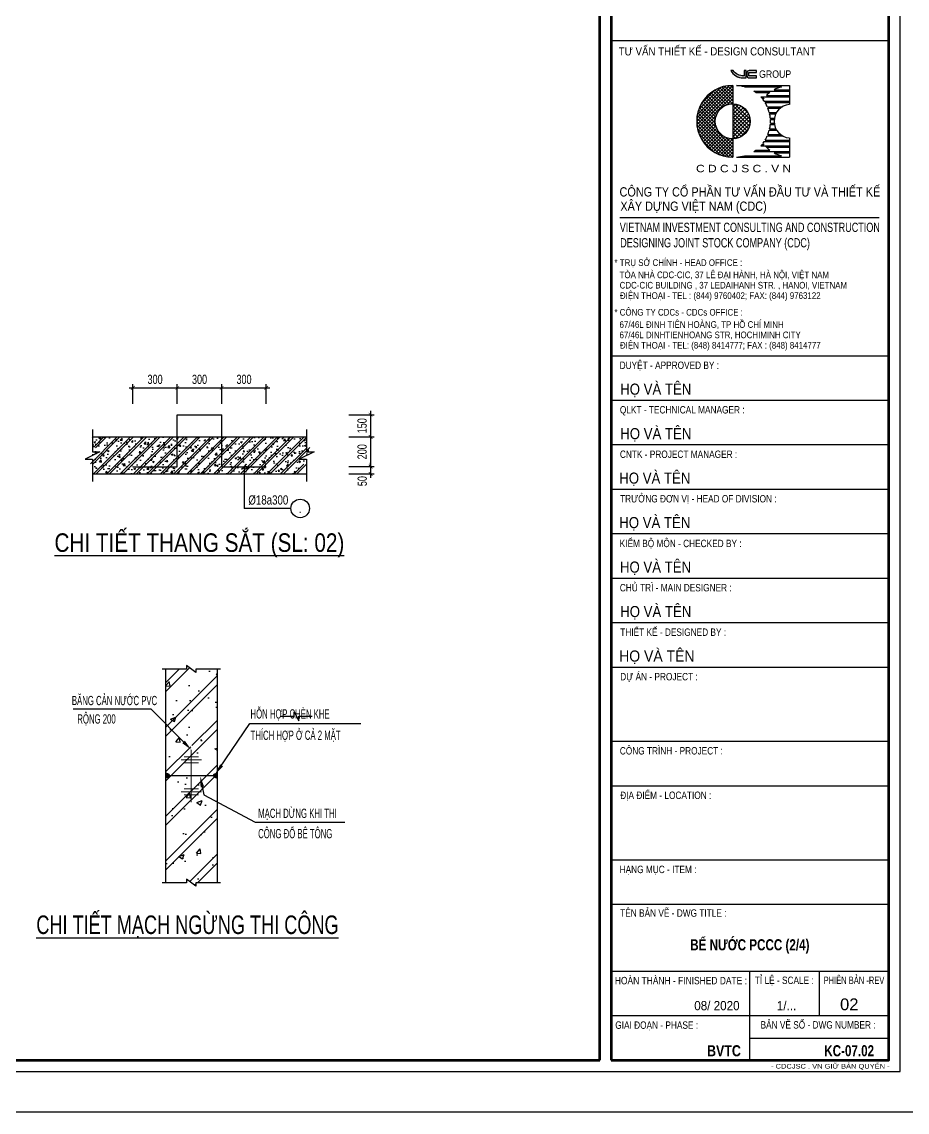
# Model space of a CAD drawing. Header units: millimetres. Extents: x -743195 to -406795, y -426565 to -367165.
# Drawn here: x -599798 to -575901, y -426565 to -397150 of the extents above; entities that cross this region are included whole.
import ezdxf
from ezdxf.enums import TextEntityAlignment as Align

# ---------------------------------------------------------------- set-up
doc = ezdxf.new("R2010")
doc.units = ezdxf.units.MM
doc.header["$LTSCALE"] = 1000
doc.header["$MEASUREMENT"] = 0
for name, color, linetype in [('BIGTEXT', 6, 'Continuous'), ('CDC -TEXT KHUNG', 7, 'Continuous'), ('CDC-KHUNGTEN', 7, 'Continuous'), ('CDC.02.DIM', 1, 'Continuous'), ('CDC.03.BORDER', 3, 'Continuous'), ('CDC.06.TEXT', 2, 'Continuous'), ('CDC.10.HATCH', 251, 'Continuous'), ('CDC.14.STEELNUM', 3, 'Continuous'), ('CDC.16.BIGTEXT', 6, 'Continuous'), ('HATCH', 8, 'Continuous'), ('KCS_CHI', 1, 'Continuous'), ('STEEL', 4, 'Continuous')]:
    doc.layers.add(name, color=color, linetype=linetype)
doc.layers.add('CDC_11.NOTE', color=8, linetype='Continuous', lineweight=18)
doc.styles.add('ARIAL', font='arial.ttf', dxfattribs={"width": 0.7})
doc.styles.add('Arial_B_3', font='arialbd.ttf', dxfattribs={"width": 0.75, "height": 3})
doc.styles.add('KCS_SMTEXT', font='arial.ttf', dxfattribs={"width": 0.7})
doc.styles.add('KT CDC', font='arial.ttf', dxfattribs={"width": 0.85, "height": 200})
doc.styles.add('SMTEXT', font='arial.ttf', dxfattribs={"width": 0.7})
doc.linetypes.add('ZIGZAG', pattern='A,0.0001,-0.2,[131,ltypeshp.shx,S=0.2,R=0,X=-0.2,Y=0],-0.4,[131,ltypeshp.shx,S=0.2,R=180,X=0.2,Y=0],-0.2', length=0.8001)
doc.dimstyles.new('1.25', dxfattribs={"dimscale": 100, "dimtxt": 2.5, "dimasz": 1, "dimexe": 1, "dimexo": 0, "dimgap": 1, "dimtad": 1, "dimdec": 0, "dimlfac": 0.25, "dimdsep": 46, "dimtxsty": 'ARIAL', "dimblk": 'ARCHTICK', "dimcen": 1, "dimdle": 1, "dimclrd": 1, "dimclre": 1, "dimclrt": 2, "dimadec": 0, "dimazin": 0, "dimtfac": 0.00072, "dimtdec": 0, "dimtix": 1, "dimtmove": 2, "dimatfit": 3, "dimldrblk": 'ARCHTICK', "dimfxl": 1, "dimtolj": 1, "dimarcsym": 0})

# ---------------------------------------------------------------- blocks, each defined once
blk = doc.blocks.new('_ArchTick')
at = {"color": 0, "linetype": 'ByBlock', "const_width": 0.15}
blk.add_lwpolyline([(-0.5, -0.5), (0.5, 0.5)], dxfattribs=at)
blk = doc.blocks.new('*D330')
at = {"layer": 'CDC.02.DIM', "color": 1, "lineweight": -2, "transparency": 16777216}
for p, q in [((-594501, -407024), (-593101, -407024)), ((-594401, -407459), (-594401, -406924)), ((-593201, -407459), (-593201, -406924))]:
    blk.add_line(p, q, dxfattribs=at)
at = {"layer": 'Defpoints', "color": 0, "transparency": 16777216}
for p in [(-593201, -407024), (-594401, -407459), (-593201, -407459)]:
    blk.add_point(p, dxfattribs=at)
at = {"layer": 'CDC.02.DIM', "color": 1, "lineweight": -2, "transparency": 16777216, "xscale": 100, "yscale": 100, "zscale": 100, "rotation": 180}
blk.add_blockref('_ArchTick', (-594401, -407024), dxfattribs=at)
at = {"layer": 'CDC.02.DIM', "color": 1, "lineweight": -2, "transparency": 16777216, "xscale": 100, "yscale": 100, "zscale": 100}
blk.add_blockref('_ArchTick', (-593201, -407024), dxfattribs=at)
at = {"layer": 'CDC.02.DIM', "color": 2, "transparency": 16777216, "insert": (-593801, -406796), "char_height": 250, "attachment_point": 5, "style": 'ARIAL'}
blk.add_mtext('\\A1;300', dxfattribs=at)
blk = doc.blocks.new('*D331')
at = {"layer": 'CDC.02.DIM', "color": 1, "lineweight": -2, "transparency": 16777216}
for p, q in [((-595701, -407024), (-594301, -407024)), ((-595601, -407459), (-595601, -406924)), ((-594401, -407459), (-594401, -406924))]:
    blk.add_line(p, q, dxfattribs=at)
at = {"layer": 'Defpoints', "color": 0, "transparency": 16777216}
for p in [(-594401, -407024), (-595601, -407459), (-594401, -407459)]:
    blk.add_point(p, dxfattribs=at)
at = {"layer": 'CDC.02.DIM', "color": 1, "lineweight": -2, "transparency": 16777216, "xscale": 100, "yscale": 100, "zscale": 100, "rotation": 180}
blk.add_blockref('_ArchTick', (-595601, -407024), dxfattribs=at)
at = {"layer": 'CDC.02.DIM', "color": 1, "lineweight": -2, "transparency": 16777216, "xscale": 100, "yscale": 100, "zscale": 100}
blk.add_blockref('_ArchTick', (-594401, -407024), dxfattribs=at)
at = {"layer": 'CDC.02.DIM', "color": 2, "transparency": 16777216, "insert": (-595001, -406796), "char_height": 250, "attachment_point": 5, "style": 'ARIAL'}
blk.add_mtext('\\A1;300', dxfattribs=at)
blk = doc.blocks.new('*D332')
at = {"layer": 'CDC.02.DIM', "color": 1, "lineweight": -2, "transparency": 16777216}
for p, q in [((-596901, -407024), (-595501, -407024)), ((-596801, -407459), (-596801, -406924)), ((-595601, -407459), (-595601, -406924))]:
    blk.add_line(p, q, dxfattribs=at)
at = {"layer": 'Defpoints', "color": 0, "transparency": 16777216}
for p in [(-595601, -407024), (-596801, -407459), (-595601, -407459)]:
    blk.add_point(p, dxfattribs=at)
at = {"layer": 'CDC.02.DIM', "color": 1, "lineweight": -2, "transparency": 16777216, "xscale": 100, "yscale": 100, "zscale": 100, "rotation": 180}
blk.add_blockref('_ArchTick', (-596801, -407024), dxfattribs=at)
at = {"layer": 'CDC.02.DIM', "color": 1, "lineweight": -2, "transparency": 16777216, "xscale": 100, "yscale": 100, "zscale": 100}
blk.add_blockref('_ArchTick', (-595601, -407024), dxfattribs=at)
at = {"layer": 'CDC.02.DIM', "color": 2, "transparency": 16777216, "insert": (-596201, -406796), "char_height": 250, "attachment_point": 5, "style": 'ARIAL'}
blk.add_mtext('\\A1;300', dxfattribs=at)
blk = doc.blocks.new('*D333')
at = {"layer": 'CDC.02.DIM', "color": 1, "lineweight": -2, "transparency": 16777216}
for p, q in [((-590384, -407648), (-590384, -408448)), ((-590974, -407748), (-590284, -407748)), ((-590974, -408348), (-590284, -408348))]:
    blk.add_line(p, q, dxfattribs=at)
at = {"layer": 'Defpoints', "color": 0, "transparency": 16777216}
for p in [(-590974, -407748), (-590974, -408348), (-590384, -408348)]:
    blk.add_point(p, dxfattribs=at)
at = {"layer": 'CDC.02.DIM', "color": 1, "lineweight": -2, "transparency": 16777216, "xscale": 100, "yscale": 100, "zscale": 100}
for p, rotation in [((-590384, -407748), 90), ((-590384, -408348), 270)]:
    blk.add_blockref('_ArchTick', p, dxfattribs=dict(at, rotation=rotation))
at = {"layer": 'CDC.02.DIM', "color": 2, "transparency": 16777216, "insert": (-590612, -408048), "char_height": 250, "attachment_point": 5, "rotation": 90, "style": 'ARIAL'}
blk.add_mtext('\\A1;150', dxfattribs=at)
blk = doc.blocks.new('*D334')
at = {"layer": 'CDC.02.DIM', "color": 1, "lineweight": -2, "transparency": 16777216}
for p, q in [((-590384, -408248), (-590384, -409250)), ((-590974, -408348), (-590284, -408348)), ((-590974, -409150), (-590284, -409150))]:
    blk.add_line(p, q, dxfattribs=at)
at = {"layer": 'Defpoints', "color": 0, "transparency": 16777216}
for p in [(-590974, -408348), (-590974, -409150), (-590384, -409150)]:
    blk.add_point(p, dxfattribs=at)
at = {"layer": 'CDC.02.DIM', "color": 1, "lineweight": -2, "transparency": 16777216, "xscale": 100, "yscale": 100, "zscale": 100}
for p, rotation in [((-590384, -408348), 90), ((-590384, -409150), 270)]:
    blk.add_blockref('_ArchTick', p, dxfattribs=dict(at, rotation=rotation))
at = {"layer": 'CDC.02.DIM', "color": 2, "transparency": 16777216, "insert": (-590612, -408749), "char_height": 250, "attachment_point": 5, "rotation": 90, "style": 'ARIAL'}
blk.add_mtext('\\A1;200', dxfattribs=at)
blk = doc.blocks.new('*D335')
at = {"layer": 'CDC.02.DIM', "color": 1, "lineweight": -2, "transparency": 16777216}
for p, q in [((-590974, -409150), (-590284, -409150)), ((-590384, -409150), (-590384, -409050)), ((-590384, -409150), (-590384, -409348)), ((-590974, -409348), (-590284, -409348)), ((-590384, -409348), (-590384, -409448))]:
    blk.add_line(p, q, dxfattribs=at)
at = {"layer": 'Defpoints', "color": 0, "transparency": 16777216}
for p in [(-590974, -409150), (-590974, -409348), (-590384, -409348)]:
    blk.add_point(p, dxfattribs=at)
at = {"layer": 'CDC.02.DIM', "color": 1, "lineweight": -2, "transparency": 16777216, "xscale": 100, "yscale": 100, "zscale": 100}
for p, rotation in [((-590384, -409150), 270), ((-590384, -409348), 90)]:
    blk.add_blockref('_ArchTick', p, dxfattribs=dict(at, rotation=rotation))
at = {"layer": 'CDC.02.DIM', "color": 2, "transparency": 16777216, "insert": (-590609, -409541), "char_height": 250, "attachment_point": 5, "rotation": 90, "style": 'ARIAL'}
blk.add_mtext('\\A1;50', dxfattribs=at)
blk = doc.blocks.new('LOGOmoi')
at = {"layer": 'CDC -TEXT KHUNG'}
h = blk.add_hatch(color=1, dxfattribs=at)
h.paths.add_polyline_path([(1.46, 5.45), (1.26, 5.45), (1.26, 4.88), (1.21, 4.88, -0.237912), (0.06, 5.45), (-0.2, 5.45, 0.272847), (1.14, 4.66), (1.46, 4.66)])
h.paths.add_polyline_path([(2.59, 5.45), (1.8, 5.45, 0.414214), (1.54, 5.2), (1.54, 4.92, 0.414214), (1.8, 4.66), (2.59, 4.66), (2.59, 4.87), (1.8, 4.87, -0.414214), (1.74, 4.92), (1.74, 5.2, -0.414214), (1.8, 5.25), (2.59, 5.25)])
h = blk.add_hatch(dxfattribs=at)
h.set_pattern_fill('ANSI37', color=102, scale=2.293939, angle=360, style=0)
h.set_pattern_definition([(45, (-2844.4439, 636.61023), (-0.178426552, 0.178426553), []), (135, (-2844.4439, 636.61023), (-0.178426552, -0.178426553), [])])
edge = h.paths.add_edge_path()
edge.add_arc((0.02, 0), 1.87, 90, 270)
edge.add_line((0.02, -1.88), (0.02, -3.84))
edge.add_line((0.02, -3.84), (-0.17, -3.84))
edge.add_line((-0.17, -3.84), (-0.36, -3.83))
edge.add_line((-0.36, -3.83), (-0.55, -3.8))
edge.add_line((-0.55, -3.8), (-0.73, -3.77))
edge.add_line((-0.73, -3.77), (-0.92, -3.73))
edge.add_line((-0.92, -3.73), (-1.1, -3.68))
edge.add_line((-1.1, -3.68), (-1.28, -3.62))
edge.add_line((-1.28, -3.62), (-1.45, -3.55))
edge.add_line((-1.45, -3.55), (-1.63, -3.48))
edge.add_line((-1.63, -3.48), (-1.79, -3.39))
edge.add_line((-1.79, -3.39), (-1.96, -3.3))
edge.add_line((-1.96, -3.3), (-2.12, -3.2))
edge.add_line((-2.12, -3.2), (-2.27, -3.09))
edge.add_line((-2.27, -3.09), (-2.42, -2.97))
edge.add_line((-2.42, -2.97), (-2.56, -2.85))
edge.add_line((-2.56, -2.85), (-2.7, -2.72))
edge.add_line((-2.7, -2.72), (-2.83, -2.58))
edge.add_line((-2.83, -2.58), (-2.95, -2.44))
edge.add_line((-2.95, -2.44), (-3.07, -2.29))
edge.add_line((-3.07, -2.29), (-3.18, -2.14))
edge.add_line((-3.18, -2.14), (-3.28, -1.98))
edge.add_line((-3.28, -1.98), (-3.37, -1.81))
edge.add_line((-3.37, -1.81), (-3.46, -1.64))
edge.add_line((-3.46, -1.64), (-3.53, -1.47))
edge.add_line((-3.53, -1.47), (-3.6, -1.3))
edge.add_line((-3.6, -1.3), (-3.66, -1.12))
edge.add_line((-3.66, -1.12), (-3.71, -0.93))
edge.add_line((-3.71, -0.93), (-3.75, -0.75))
edge.add_line((-3.75, -0.75), (-3.79, -0.56))
edge.add_line((-3.79, -0.56), (-3.81, -0.38))
edge.add_line((-3.81, -0.38), (-3.82, -0.19))
edge.add_line((-3.82, -0.19), (-3.83, 0))
edge.add_line((-3.83, 0), (-3.82, 0.19))
edge.add_line((-3.82, 0.19), (-3.81, 0.38))
edge.add_line((-3.81, 0.38), (-3.79, 0.56))
edge.add_line((-3.79, 0.56), (-3.75, 0.75))
edge.add_line((-3.75, 0.75), (-3.71, 0.93))
edge.add_line((-3.71, 0.93), (-3.66, 1.12))
edge.add_line((-3.66, 1.12), (-3.6, 1.3))
edge.add_line((-3.6, 1.3), (-3.53, 1.47))
edge.add_line((-3.53, 1.47), (-3.46, 1.64))
edge.add_line((-3.46, 1.64), (-3.37, 1.81))
edge.add_line((-3.37, 1.81), (-3.28, 1.98))
edge.add_line((-3.28, 1.98), (-3.18, 2.14))
edge.add_line((-3.18, 2.14), (-3.07, 2.29))
edge.add_line((-3.07, 2.29), (-2.95, 2.44))
edge.add_line((-2.95, 2.44), (-2.83, 2.58))
edge.add_line((-2.83, 2.58), (-2.7, 2.72))
edge.add_line((-2.7, 2.72), (-2.56, 2.85))
edge.add_line((-2.56, 2.85), (-2.42, 2.97))
edge.add_line((-2.42, 2.97), (-2.27, 3.09))
edge.add_line((-2.27, 3.09), (-2.12, 3.2))
edge.add_line((-2.12, 3.2), (-1.96, 3.3))
edge.add_line((-1.96, 3.3), (-1.79, 3.39))
edge.add_line((-1.79, 3.39), (-1.63, 3.48))
edge.add_line((-1.63, 3.48), (-1.45, 3.55))
edge.add_line((-1.45, 3.55), (-1.28, 3.62))
edge.add_line((-1.28, 3.62), (-1.1, 3.68))
edge.add_line((-1.1, 3.68), (-0.92, 3.73))
edge.add_line((-0.92, 3.73), (-0.73, 3.77))
edge.add_line((-0.73, 3.77), (-0.55, 3.8))
edge.add_line((-0.55, 3.8), (-0.36, 3.83))
edge.add_line((-0.36, 3.83), (-0.17, 3.84))
edge.add_line((-0.17, 3.84), (0.02, 3.84))
edge.add_line((0.02, 3.84), (0.02, 1.87))
h = blk.add_hatch(dxfattribs=at)
h.set_pattern_fill('ANSI37', color=1, scale=2.293939, angle=360, style=0)
h.set_pattern_definition([(45, (-486.53502, -144.21504), (-0.20275745, 0.20275745), []), (135, (-486.53502, -144.21504), (-0.20275745, -0.20275745), [])])
h.paths.add_polyline_path([(0.02, 1.87), (0.02, -1.81), (0.02, -1.88, 0.414214), (1.89, 0, 0.414214)])
at = {"layer": 'CDC -TEXT KHUNG', "color": 102}
for p, q in [((0.02, 3.84), (0.02, -1.81)), ((0.42, 3.85), (6.1, 3.85)), ((1.28, 3.7), (5.24, 3.7)), ((6.1, 3.85), (6.1, 1.81)), ((2.3, 3.24), (6.1, 3.24)), ((2.51, 3.09), (4.01, 3.09)), ((3.03, 2.63), (6.1, 2.63)), ((3.16, 2.49), (3.36, 2.49)), ((3.64, 2.78), (6.1, 2.78)), ((4.47, 3.39), (6.1, 3.39)), ((3.4, 2.17), (6.1, 2.17)), ((3.49, 2.03), (6.1, 2.03)), ((3.74, 1.57), (5.37, 1.57)), ((3.8, 1.42), (5.15, 1.42)), ((3.95, 0.96), (4.75, 0.96)), ((3.98, 0.81), (4.66, 0.81)), ((4.05, 0.35), (4.51, 0.35)), ((4.06, 0.2), (4.49, 0.2)), ((3.95, -0.96), (4.75, -0.96)), ((3.98, -0.81), (4.66, -0.81)), ((4.05, -0.35), (4.51, -0.35)), ((4.06, -0.2), (4.49, -0.2)), ((0.02, -1.81), (0.02, -3.84)), ((3.4, -2.17), (6.1, -2.17)), ((3.49, -2.03), (6.1, -2.03)), ((3.74, -1.57), (5.37, -1.57)), ((3.8, -1.42), (5.15, -1.42)), ((6.1, -1.79), (6.1, -3.84)), ((2.3, -3.24), (6.1, -3.24)), ((2.51, -3.09), (4.01, -3.09)), ((3.03, -2.63), (6.1, -2.63)), ((3.16, -2.49), (3.36, -2.49)), ((3.64, -2.78), (6.1, -2.78)), ((4.47, -3.39), (6.1, -3.39)), ((0.01, -3.84), (0.02, -3.84)), ((0.42, -3.84), (6.1, -3.84)), ((1.28, -3.7), (5.24, -3.7))]:
    blk.add_line(p, q, dxfattribs=at)
at = {"layer": 'CDC -TEXT KHUNG'}
blk.add_line((3.78, 1.21), (3.78, 1.21), dxfattribs=at)
at = {"layer": 'CDC -TEXT KHUNG', "color": 1}
for points in [[(1.46, 5.45), (1.26, 5.45), (1.26, 4.88), (1.21, 4.88, -0.237912), (0.06, 5.45), (-0.2, 5.45, 0.272847), (1.14, 4.66), (1.46, 4.66)], [(2.59, 5.45), (1.8, 5.45, 0.414214), (1.54, 5.2), (1.54, 4.92, 0.414214), (1.8, 4.66), (2.59, 4.66), (2.59, 4.87), (1.8, 4.87, -0.414214), (1.74, 4.92), (1.74, 5.2, -0.414214), (1.8, 5.25), (2.59, 5.25)]]:
    blk.add_lwpolyline(points, format="xyb", close=True, dxfattribs=at)
at = {"layer": 'CDC -TEXT KHUNG', "color": 102}
blk.add_circle((0.02, 0), 1.87, dxfattribs=at)
blk.add_arc((0, 0), 3.85, 89.7449, 270.2551, dxfattribs=at)
at = {"layer": 'CDC -TEXT KHUNG', "color": 112}
blk.add_ellipse((0.22, 0), major_axis=(-2.72, 2.72), ratio=1, start_param=-1.064136, end_param=-0.838054, dxfattribs=at)
at = {"layer": 'CDC -TEXT KHUNG', "color": 102}
for centre, major_axis, start_param, end_param in [((6.3, 0), (2.72, 2.72), 1.064136, 1.278853), ((0.22, 0), (-2.72, 2.72), -1.423028, -1.355019), ((0.22, 0), (2.72, 2.72), 6.199614, 6.251308), ((6.3, 0), (-2.72, 2.72), 0.083571, 0.124553), ((0.22, 0), (-2.72, 2.72), 4.527318, 4.587836), ((6.3, 0), (-2.72, 2.72), -0.147768, -0.022458), ((0.22, 0), (-2.72, 2.72), 4.346177, 4.481253), ((0.22, 0), (-2.72, 2.72), 4.178765, 4.304301), ((6.27, 0.01), (1.28, 1.28), 0.884906, 3.827483), ((0.22, 0), (2.72, 2.72), 5.589142, 5.7099), ((0.22, 0), (2.72, 2.72), 5.445131, 5.550443), ((0.22, 0), (-2.72, 2.72), 3.549681, 3.675216), ((0.22, 0), (-2.72, 2.72), 3.714878, 3.835636), ((0.22, 0), (2.72, 2.72), 4.836942, 4.89746), ((0.22, 0), (2.72, 2.72), 4.943525, 5.078601), ((0.22, 0), (-2.72, 2.72), 2.925816, 2.993825), ((0.22, 0), (-2.72, 2.72), 3.17347, 3.225164), ((6.3, 0), (-2.72, 2.72), 1.446243, 1.487225), ((6.3, 0), (-2.72, 2.72), 1.538919, 1.718564), ((6.3, 0), (2.72, 2.72), 3.433536, 3.648253), ((0.22, 0.01), (2.72, 2.72), 3.979647, 4.205729)]:
    blk.add_ellipse(centre, major_axis=major_axis, ratio=1, start_param=start_param, end_param=end_param, dxfattribs=at)
at = {"layer": 'CDC -TEXT KHUNG', "color": 1, "style": 'KT CDC', "width": 0.85}
blk.add_text('GROUP', height=0.792, dxfattribs=at).set_placement((2.85, 4.67))
at = {"layer": 'CDC -TEXT KHUNG', "color": 102, "style": 'KT CDC', "width": 1.15}
blk.add_text('C D C J S C . V N', height=0.8, dxfattribs=at).set_placement((-3.92, -5.47))
blk = doc.blocks.new('KHUNG DOC A1')
at = {"layer": 'CDC-KHUNGTEN', "color": 6, "lineweight": 25}
for p, q in [((-3, 278), (-78, 278)), ((-3, 193), (-78, 193)), ((-3, 181), (-78, 181)), ((-3, 169), (-78, 169)), ((-3, 157), (-78, 157)), ((-3, 145), (-78, 145)), ((-3, 133), (-78, 133)), ((-3, 121), (-78, 121)), ((-3, 109), (-78, 109)), ((-3, 89), (-78, 89)), ((-3, 77), (-78, 77)), ((-3, 57), (-78, 57)), ((-3, 45), (-78, 45)), ((-3, 27), (-78, 27)), ((-40.5, 3), (-40.5, 27)), ((-21.75, 15), (-21.75, 27)), ((-3, 15), (-78, 15)), ((-40.5, 9), (-3, 9))]:
    blk.add_line(p, q, dxfattribs=at)
at = {"layer": 'CDC-KHUNGTEN', "color": 6}
blk.add_line((-75.61, 230.36), (-5.67, 230.36), dxfattribs=at)
at = {"layer": 'CDC-KHUNGTEN', "xscale": 2.513908497502836, "yscale": 2.513908497502836, "zscale": 2.513908497502836}
blk.add_blockref('LOGOmoi', (-45.2, 256.32), dxfattribs=at)
at = {"layer": 'CDC -TEXT KHUNG', "color": 7, "style": 'Arial_B_3', "width": 0.8}
blk.add_text('BVTC', height=3, dxfattribs=at).set_placement((-42.95, 4.08), align=Align.RIGHT)
at = {"layer": 'CDC -TEXT KHUNG', "color": 6, "style": 'KT CDC', "width": 1.15}
blk.add_text('- CDCJSC . VN GIỮ BẢN QUYỂN -', height=1.2569, dxfattribs=at).set_placement((-34.81, 0.77))
at = {"layer": 'CDC-KHUNGTEN', "color": 6}
for s, height, style, width, p in [('CÔNG TY CỔ PHẦN TƯ VẤN ÐẦU TƯ VÀ THIẾT KẾ', 2.5, 'KT CDC', 0.84, (-75.7, 236.03)), ('XÂY DỰNG VIỆT NAM (CDC)', 2.5, 'KT CDC', 0.84, (-75.48, 232.17)), ('VIETNAM INVESTMENT CONSULTING AND CONSTRUCTION ', 2.5, 'KT CDC', 0.7, (-75.64, 226.47)), ('DESIGNING JOINT STOCK COMPANY (CDC)', 2.5, 'KT CDC', 0.7, (-75.52, 222.3)), ('* TRỤ SỞ CHÍNH - HEAD OFFICE :', 1.8, 'KT CDC', 0.85, (-77.06, 217.3)), ('TÒA NHÀ CDC-CIC, 37 LÊ ĐẠI HÀNH, HÀ NỘI, VIỆT NAM', 1.8, 'KT CDC', 0.85, (-75.67, 214)), ('CDC-CIC BUILDING , 37 LEDAIHANH STR. , HANOI, VIETNAM', 1.8, 'KT CDC', 0.85, (-75.67, 211.2)), ('ĐIỆN THOẠI - TEL : (844) 9760402; FAX: (844) 9763122', 1.8, 'KT CDC', 0.85, (-75.59, 208.4)), ('* CÔNG TY CDCs - CDCs OFFICE :', 1.8, 'KT CDC', 0.85, (-77.08, 203.9)), ('67/46L ĐINH TIÊN HOÀNG, TP HỒ CHÍ MINH', 1.8, 'KT CDC', 0.85, (-75.7, 200.6)), ('67/46L DINHTIENHOANG STR, HOCHIMINH CITY', 1.8, 'KT CDC', 0.85, (-75.7, 197.8)), ('ĐIỆN THOẠI - TEL: (848) 8414777; FAX : (848) 8414777', 1.8, 'KT CDC', 0.85, (-75.58, 195)), ('DUYỆT - APPROVED BY :', 2, 'ARIAL', 0.8, (-75.67, 189.5)), ('QLKT - TECHNICAL MANAGER :', 2, 'ARIAL', 0.8, (-75.6, 177.5)), ('CNTK - PROJECT MANAGER :', 2, 'ARIAL', 0.8, (-75.6, 165.5)), ('TRƯỞNG ĐƠN VỊ - HEAD OF DIVISION :', 2, 'ARIAL', 0.8, (-75.55, 153.5)), ('KIỂM BỘ MÔN - CHECKED BY :', 2, 'ARIAL', 0.8, (-75.66, 141.44)), ('CHỦ TRÌ - MAIN DESIGNER :', 2, 'ARIAL', 0.8, (-75.62, 129.5)), ('THIẾT KẾ - DESIGNED BY :', 2, 'ARIAL', 0.8, (-75.5, 117.5)), ('DỰ ÁN - PROJECT :  ', 2, 'ARIAL', 0.8, (-75.51, 105.5)), ('CÔNG TRÌNH - PROJECT :  ', 2, 'ARIAL', 0.8, (-75.62, 85.5)), ('ĐỊA ĐIỂM - LOCATION :', 2, 'ARIAL', 0.8, (-75.51, 73.5)), ('HẠNG MỤC - ITEM : ', 2, 'ARIAL', 0.8, (-75.67, 53.5)), ('TÊN BẢN VẼ - DWG TITLE :', 2, 'ARIAL', 0.8, (-75.52, 41.73)), ('TỈ LỆ - SCALE :', 2, 'ARIAL', 0.8, (-39.18, 23.59)), ('PHIÊN BẢN -REV', 2, 'ARIAL', 0.7, (-20.62, 23.59)), ('GIAI ĐOẠN - PHASE :', 2, 'ARIAL', 0.8, (-76.85, 11.5)), ('BẢN VẼ SỐ - DWG NUMBER :', 2, 'ARIAL', 0.8, (-37.64, 11.56))]:
    blk.add_text(s, height=height, dxfattribs=dict(at, style=style, width=width)).set_placement(p)
at = {"layer": 'CDC-KHUNGTEN', "color": 7}
for style, width, p in [('KT CDC', 0.85, (-75.52, 182.56)), ('KT CDC', 0.85, (-75.5, 170.56)), ('KT CDC', 0.85, (-75.77, 158.56)), ('KT CDC', 0.85, (-75.77, 146.56)), ('KT CDC', 0.85, (-75.58, 134.56)), ('KT CDC', 0.85, (-75.52, 122.56)), ('ARIAL', 0.9, (-75.79, 110.56))]:
    blk.add_text('HỌ VÀ TÊN', height=3, dxfattribs=dict(at, style=style, width=width)).set_placement(p)
at = {"layer": 'CDC-KHUNGTEN', "color": 6, "style": 'ARIAL', "width": 0.814645}
blk.add_text('HOÀN THÀNH - FINISHED DATE :', height=2, dxfattribs=at).set_placement((-76.96, 23.5), (-41.3, 23.5), align=Align.FIT)
at = {"layer": 'CDC-KHUNGTEN', "color": 7, "style": 'ARIAL', "width": 0.9}
for s, p in [('08/ 2020', (-43.3, 16.5)), ('1/...', (-28, 16.5))]:
    blk.add_text(s, height=2.5, dxfattribs=at).set_placement(p, align=Align.RIGHT)
at = {"layer": 'CDC-KHUNGTEN', "color": 7, "style": 'KT CDC'}
blk.add_text('02', height=3.2, dxfattribs=at).set_placement((-11.21, 16.5), align=Align.RIGHT)
blk = doc.blocks.new('KHUNG A1')
at = {"layer": 'CDC-KHUNGTEN', "color": 8}
blk.add_lwpolyline([(10368.18, 709.17), (10447.22, 709.17), (10447.22, 1281.17), (9647.22, 1281.17), (9647.22, 709.17), (10368.18, 709.17)], dxfattribs=at)
at = {"layer": 'CDC-KHUNGTEN', "color": 255, "lineweight": 60}
blk.add_lwpolyline([(10366.22, 712.17), (10366.22, 1278.17), (9650.22, 1278.17), (9650.22, 712.17), (10366.22, 712.17)], close=True, dxfattribs=at)
blk.add_lwpolyline([(10369.22, 712.17), (10444.22, 712.17), (10444.22, 1278.17), (10369.22, 1278.17), (10369.22, 712.17)], dxfattribs=at)
at = {"layer": 'Defpoints', "color": 1, "ltscale": 0.2}
blk.add_lwpolyline([(9617.22, 698.17), (9617.22, 1292.17), (10458.22, 1292.17), (10458.22, 698.17), (9617.22, 698.17)], close=True, dxfattribs=at)
at = {"layer": 'CDC-KHUNGTEN'}
blk.add_blockref('KHUNG DOC A1', (10447.22, 709.17), dxfattribs=at)
at = {"layer": 'CDC -TEXT KHUNG', "style": 'KT CDC', "width": 0.85}
blk.add_text('TƯ VẤN THIẾT KẾ - DESIGN CONSULTANT', height=2.2, dxfattribs=at).set_placement((10397.88, 983.26), align=Align.CENTER)
blk = doc.blocks.new('bang')
at = {"layer": 'CDC_11.NOTE', "ltscale": 3}
for points in [[(0, 90), (0, -90)], [(-35, 55), (35, 55)], [(-25, 65), (25, 65)], [(-25, 45), (25, 45)], [(-35, -55), (35, -55)], [(-25, -45), (25, -45)], [(-25, -65), (25, -65)]]:
    blk.add_lwpolyline(points, dxfattribs=at)

msp = doc.modelspace()

# ---------------------------------------------------------------- hatches: boundary and pattern name
at = {"layer": 'CDC.10.HATCH'}
h = msp.add_hatch(dxfattribs=at)
h.set_pattern_fill('CHAU-01', color=256, scale=200, style=0, pattern_type=2)
h.set_pattern_definition([(50, (-444094, -465352.4), (1434.52, -125.504), [150, -1650]), (355, (-444094, -465352.4), (-277.503, 1504.384), [120, -1320]), (100.4514, (-443974.4, -465362.8), (1157.019, 1378.879), [127.48, -1402.284]), (46.1842, (-444094, -464952.4), (2134.482, -331.038), [225, -2475]), (96.6356, (-443916.1, -464980), (1869.325, 1948.236), [191.22, -2103.426]), (351.1842, (-444094, -464952.4), (1869.324, 1948.237), [180, -1980]), (21, (-443894, -465052.4), (1193.814, -805.238), [150, -1650]), (326, (-443894, -465052.4), (486.63, 1450.3), [120, -1320]), (71.4514, (-443794.5, -465119.5), (1680.445, 645.061), [127.48, -1402.284]), (37.5, (-444094, -465352.35), (24.3197, 665.7877), [0, -1304, 0, -1340, 0, -1325]), (7.5, (-444094, -465352.35), (526.139, 788.8234), [0, -764, 0, -1274, 0, -505]), (327.5, (-444540, -465352.35), (1067.6449, -45.1097), [0, -500, 0, -1560, 0, -2070]), (317.5, (-444740, -465352.35), (1166.3723, 200.21), [0, -650, 0, -1036, 0, -1470]), (45, (-444094, -465352.35), (-601.0408, 601.0408), []), (45, (-444094, -465107.35), (-601.0408, 601.0408), [])])
h.paths.add_polyline_path([(-594529.2, -414610.8), (-595098.6, -414610.8), (-595098.6, -414704.6), (-595348.6, -414517.1), (-595348.6, -414610.8), (-595918.1, -414610.8), (-595918.1, -420374.1), (-595348.6, -420374.1), (-595348.6, -420280.3), (-595098.6, -420467.8), (-595098.6, -420374.1), (-594529.2, -420374.1)])
h.paths.add_polyline_path([(-595223.6, -416709.7), (-595223.6, -417403.5, -0.4142136), (-595134.7, -417492.5, -0.2424946), (-595172, -417564.9), (-595223.6, -417616.5), (-595223.6, -418275.2, -1), (-595223.6, -418319.8, -1), (-595223.6, -418275.2), (-595223.6, -417581.4, -0.4142136), (-595312.5, -417492.5, -0.4142136), (-595223.6, -417403.5), (-595223.6, -416709.7, -1), (-595223.6, -416665.1, -1)], flags=16)
at = {"layer": 'HATCH'}
h = msp.add_hatch(dxfattribs=at)
h.set_pattern_fill('CHAU-01', color=256, scale=60, style=0, pattern_type=2)
h.set_pattern_definition([(50, (-592017.2, -409348.05), (430.356, -37.651), [45, -495]), (355, (-592017.2, -409348.05), (-83.25, 451.315), [36, -396]), (100.4514, (-591981.34, -409351.2), (347.106, 413.664), [38.244, -420.685]), (46.184, (-592017.2, -409228.05), (640.345, -99.31), [67.5, -742.5]), (96.636, (-591963.84, -409236.3), (560.8, 584.47), [57.366, -631.03]), (351.184, (-592017.2, -409228.05), (560.8, 584.47), [54, -594]), (21, (-591957.2, -409258.05), (358.144, -241.571), [45, -495]), (326, (-591957.2, -409258.05), (145.99, 435.09), [36, -396]), (71.4514, (-591927.36, -409278.18), (504.134, 193.518), [38.244, -420.685]), (37.5, (-592017.2, -409348.05), (7.296, 199.7363), [0, -391.2, 0, -402, 0, -397.5]), (7.5, (-592017.2, -409348.05), (157.842, 236.647), [0, -229.2, 0, -382.2, 0, -151.5]), (327.5, (-592151, -409348.05), (320.2935, -13.533), [0, -150, 0, -468, 0, -621]), (317.5, (-592211, -409348.05), (349.912, 60.063), [0, -195, 0, -310.8, 0, -441]), (45, (-592017.2, -409348.05), (-180.312, 180.312), []), (45, (-592017.2, -409274.55), (-180.312, 180.312), [])])
h.paths.add_polyline_path([(-592017.2, -408636.4), (-592111, -408636.4), (-592111, -408348), (-597890.5, -408348), (-597890.5, -408624.4), (-597796.8, -408624.4), (-597984.3, -409074.4), (-597890.5, -409074.4), (-597890.5, -409348), (-592111, -409348), (-592111, -409086.4), (-592204.7, -409086.4)])

# ---------------------------------------------------------------- linework, layer by layer
at = {"layer": 'CDC.03.BORDER'}
for p, q in [((-597890.5, -408348), (-592111, -408348)), ((-597890.5, -409348), (-592111, -409348)), ((-595918.1, -414610.8), (-595918.1, -420374.1)), ((-594529.2, -414610.8), (-594529.2, -420374.1)), ((-595818.9, -417452.8), (-595918.1, -417413.1)), ((-595818.9, -417452.8), (-595818.9, -417532.1)), ((-594628.4, -417452.8), (-594529.2, -417413.1)), ((-594617.6, -417454.1), (-594617.6, -417533.5))]:
    msp.add_line(p, q, dxfattribs=at)
at = {"layer": 'CDC.03.BORDER', "linetype": 'ZIGZAG', "ltscale": 0.25}
msp.add_line((-594628.4, -417492.5), (-595818.9, -417492.5), dxfattribs=at)
at = {"layer": 'CDC.03.BORDER'}
for points in [[(-595818.9, -417452.8), (-595918.1, -417413.1), (-595818.9, -417532.1), (-595918.1, -417571.8)], [(-594628.4, -417452.8), (-594529.2, -417413.1), (-594628.4, -417532.1), (-594529.2, -417571.8)]]:
    msp.add_solid(points, dxfattribs=at)
at = {"layer": 'CDC.14.STEELNUM', "color": 1}
msp.add_circle((-592284.1, -410277.7), 250, dxfattribs=at)
at = {"layer": 'KCS_CHI', "color": 3}
msp.add_line((-593745.1, -409087.5), (-593856.4, -409219.8), dxfattribs=at)
at = {"layer": 'KCS_CHI'}
for p, q in [((-593800.7, -409153.7), (-593800.7, -410277.7)), ((-592534.1, -410277.7), (-593800.7, -410277.7)), ((-598408.3, -415686.5), (-596319.3, -415686.5)), ((-593647.7, -416078.1), (-590643.4, -416078.1)), ((-594881.7, -418007.1), (-593499.7, -418744.5)), ((-593499.7, -418744.5), (-591079, -418744.5))]:
    msp.add_line(p, q, dxfattribs=at)
at = {"layer": 'KCS_CHI', "linetype": 'ByBlock'}
for p, q in [((-595363.6, -416646.3), (-596319.3, -415686.5)), ((-594464.4, -417288.9), (-593647.7, -416078.1)), ((-594944.3, -417693.8), (-594881.7, -418007.1))]:
    msp.add_line(p, q, dxfattribs=at)
at = {"layer": 'KCS_CHI'}
for points in [[(-597890.5, -408148), (-597890.5, -408748), (-597690.5, -408748), (-598090.5, -408948), (-597890.5, -408948), (-597890.5, -409548)], [(-592111, -408148), (-592111, -408748), (-591911, -408748), (-592311, -408948), (-592111, -408948), (-592111, -409548)], [(-594435.4, -414610.8), (-595098.6, -414610.8), (-595098.6, -414704.6), (-595348.6, -414517.1), (-595348.6, -414610.8), (-596011.8, -414610.8)], [(-594435.4, -420374.1), (-595098.6, -420374.1), (-595098.6, -420467.8), (-595348.6, -420280.3), (-595348.6, -420374.1), (-596011.8, -420374.1)]]:
    msp.add_lwpolyline(points, dxfattribs=at)
at = {"layer": 'KCS_CHI', "elevation": 0}
msp.add_lwpolyline([(-592805, -415885.7), (-592445, -415885.7), (-592445, -415765.7), (-592325, -416005.7), (-592325, -415885.7), (-591965, -415885.7)], dxfattribs=at)
at = {"layer": 'KCS_CHI', "linetype": 'ByBlock'}
for points in [[(-595468.8, -416611), (-595398.5, -416541), (-595223.6, -416786.9)], [(-594365, -417239.5), (-594444.3, -417179.8), (-594583.8, -417447.4)], [(-594973.5, -417800.8), (-594876.2, -417781.3), (-594983.2, -417499.2)]]:
    msp.add_solid(points, dxfattribs=at)
at = {"layer": 'STEEL'}
for p, q in [((-595600.7, -407748), (-594400.7, -407748)), ((-595600.7, -409153.7), (-595600.7, -407748)), ((-594400.7, -409153.7), (-594400.7, -407748)), ((-596800.7, -409153.7), (-595600.7, -409153.7)), ((-594400.7, -409153.7), (-593200.7, -409153.7))]:
    msp.add_line(p, q, dxfattribs=at)

# ---------------------------------------------------------------- block references
at = {"xscale": 100, "yscale": 100, "zscale": 100}
msp.add_blockref('KHUNG A1', (-1620817.3, -496382.7), dxfattribs=at)
at = {"layer": 'KCS_CHI', "xscale": -150, "yscale": 150, "zscale": 100, "rotation": 270}
msp.add_blockref('_ArchTick', (-593797.7, -409153.7), dxfattribs=at)
at = {"layer": 'KCS_CHI', "xscale": 7.839999999999999, "yscale": 7.839999999999999, "zscale": 7.839999999999999}
msp.add_blockref('bang', (-595223.6, -417492.5), dxfattribs=at)

# ---------------------------------------------------------------- texts
at = {"layer": 'BIGTEXT', "style": 'SMTEXT', "width": 0.8}
msp.add_text('%%UCHI TIẾT THANG SẮT (SL: 02)', height=500, dxfattribs=at).set_placement((-595004.6, -411449.6, 0), align=Align.CENTER)
at = {"layer": 'CDC -TEXT KHUNG', "color": 6, "style": 'Arial_B_3', "width": 0.75}
msp.add_text('BỂ NƯỚC PCCC (2/4)', height=300, dxfattribs=at).set_placement((-580148.3, -422199), align=Align.CENTER)
msp.add_text('KC-07.02', height=300, dxfattribs=at).set_placement((-576794.9, -425057.5), align=Align.RIGHT)
at = {"layer": 'CDC.06.TEXT', "color": 2, "style": 'SMTEXT', "width": 0.75}
msp.add_text('%%C18a300', height=250, dxfattribs=at).set_placement((-593683.4, -410173.4))
at = {"layer": 'CDC.06.TEXT', "color": 2, "linetype": 'ByBlock', "style": 'ARIAL', "width": 0.6}
for s, p in [('BĂNG CẢN NƯỚC PVC ', (-598447, -415584.6)), ('RỘNG 200', (-598299.7, -416081.2))]:
    msp.add_text(s, height=250, dxfattribs=at).set_placement(p)
at = {"layer": 'CDC.06.TEXT', "style": 'ARIAL', "width": 0.6}
for s, p in [('HỖN HỢP CHÈN KHE', (-593624.9, -415945.3)), ('THÍCH HỢP Ở CẢ 2 MẶT', (-593624.9, -416520.6)), ('MẠCH DỪNG KHI THI', (-593418.7, -418626.5)), ('CÔNG ĐỔ BÊ TÔNG', (-593418.7, -419175.4))]:
    msp.add_text(s, height=250, dxfattribs=at).set_placement(p)
at = {"layer": 'CDC.14.STEELNUM', "color": 2, "style": 'SMTEXT', "width": 0.75}
msp.add_text('.', height=250, dxfattribs=at).set_placement((-592284.1, -410277.7), align=Align.MIDDLE)
at = {"layer": 'CDC.16.BIGTEXT', "style": 'KCS_SMTEXT', "width": 0.7}
msp.add_text('%%UCHI TIẾT MẠCH NGỪNG THI CÔNG', height=500, dxfattribs=at).set_placement((-595326.8, -421758.9), align=Align.CENTER)

# ---------------------------------------------------------------- dimensions: what is measured, and where the dimension line sits
at = {"layer": 'CDC.02.DIM'}
for base, p1, p2, picture, middle in [((-595600.7, -407024), (-596800.7, -407458.5), (-595600.7, -407458.5), '*D332', (-596200.7, -406796.2)), ((-594400.7, -407024), (-595600.7, -407458.5), (-594400.7, -407458.5), '*D331', (-595000.7, -406796.2)), ((-593200.7, -407024), (-594400.7, -407458.5), (-593200.7, -407458.5), '*D330', (-593800.7, -406796.2))]:
    dim = msp.add_linear_dim(base=base, p1=p1, p2=p2, dimstyle='1.25', dxfattribs=at)
    dim.commit()
    dim.dimension.update_dxf_attribs({"geometry": picture, "text_midpoint": middle})
for base, p1, p2, angle, picture, middle in [((-590384.4, -408348), (-590973.8, -407748), (-590973.8, -408348), 270, '*D333', (-590612.1, -408048)), ((-590384.4, -409149.7), (-590973.8, -408348), (-590973.8, -409149.7), 90, '*D334', (-590612.1, -408748.9))]:
    dim = msp.add_linear_dim(base=base, p1=p1, p2=p2, angle=angle, dimstyle='1.25', dxfattribs=at)
    dim.commit()
    dim.dimension.update_dxf_attribs({"geometry": picture, "text_midpoint": middle})
dim = msp.add_linear_dim(base=(-590384.4, -409348), p1=(-590973.8, -409149.7), p2=(-590973.8, -409348), angle=90, dimstyle='1.25', dxfattribs=at)
dim.commit()
dim.dimension.update_dxf_attribs({"geometry": '*D335', "text_midpoint": (-590609.4, -409540.5), "dimtype": 160})

doc.saveas('drawing.dxf')
